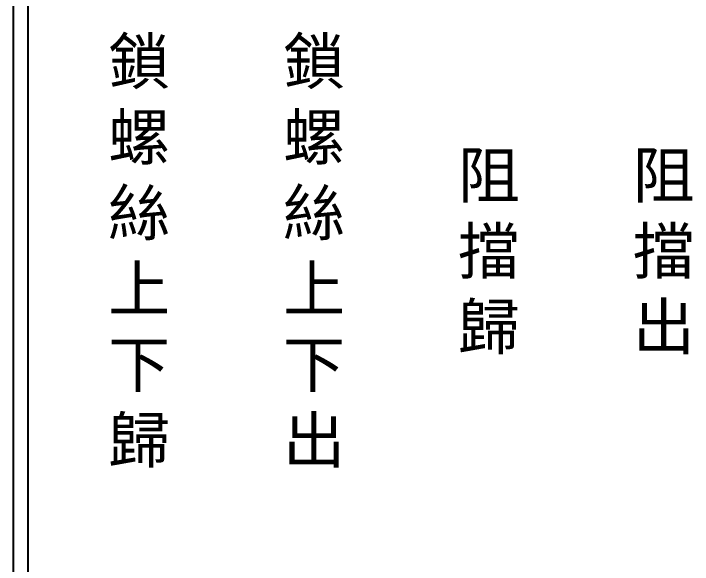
# Model space of a CAD drawing. Extents: x 275 to 562, y 265 to 469.
# Drawn here: x 274.9 to 333.1, y 312.2 to 359.4 of the extents above; entities that cross this region are included whole.
import ezdxf

# ---------------------------------------------------------------- set-up
doc = ezdxf.new("R2010")
doc.units = 0
doc.layers.add('圖框層', color=7, linetype='CONTINUOUS')
doc.layers.add('標尺寸層', color=3, linetype='CONTINUOUS')
doc.styles.add('CNS', font='romanc.shx', dxfattribs={"bigfont": 'chineset.shx'})

msp = doc.modelspace()

# ---------------------------------------------------------------- linework, layer by layer
at = {"layer": '圖框層', "color": 0}
for p, q in [((274.898, 264.945), (274.898, 468.914)), ((276.148, 266.195), (276.148, 467.665))]:
    msp.add_line(p, q, dxfattribs=at)

# ---------------------------------------------------------------- texts
at = {"layer": '標尺寸層', "color": 0, "char_height": 3.9, "width": 4.96081, "attachment_point": 5, "style": 'CNS'}
for s, insert in [('{\\fDFKai-SB|b0|i0|c136|p65;鎖螺絲上下歸 }', (285.671, 338.896)), ('{\\fDFKai-SB|b0|i0|c136|p65;鎖螺絲上下出}', (300.671, 338.896)), ('{\\fDFKai-SB|b0|i0|c136|p65;阻擋歸}', (315.671, 338.874)), ('{\\fDFKai-SB|b0|i0|c136|p65;阻擋出}', (330.671, 338.874))]:
    msp.add_mtext(s, dxfattribs=dict(at, insert=insert))

doc.saveas('drawing.dxf')
